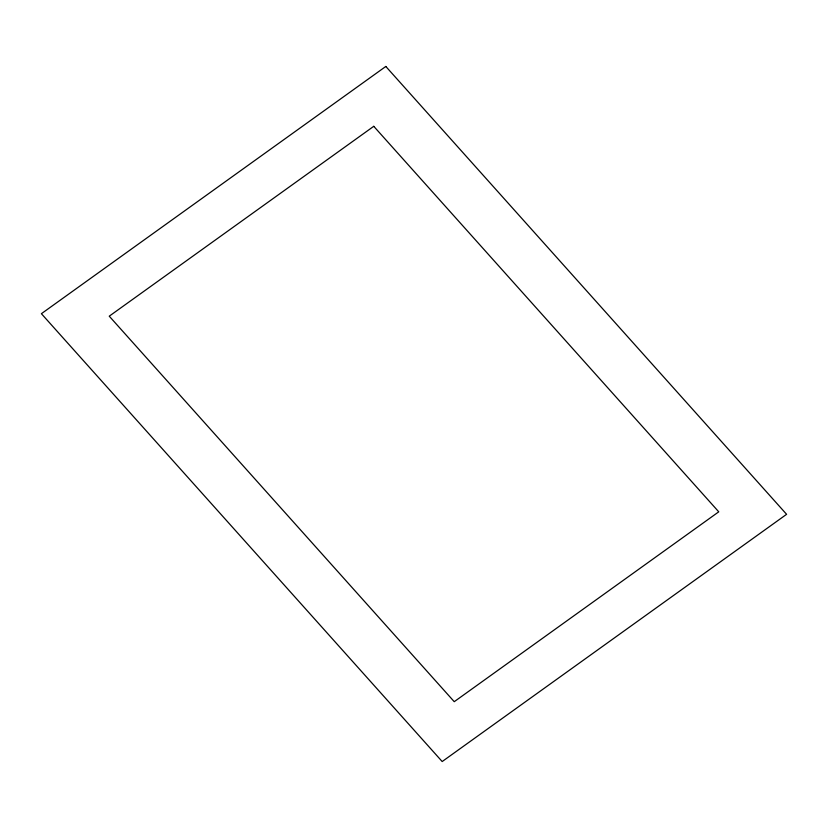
<?xml version="1.0" encoding="UTF-8"?>
<svg xmlns="http://www.w3.org/2000/svg" width="828" height="828" viewBox="0 0 828 828"><rect width="100%" height="100%" fill="white"/><g stroke="black" fill="none" stroke-linecap="round" stroke-linejoin="round"><path stroke-width="1.24" d="M385.817 66.457L41.4 313.688L442.183 761.543L786.6 514.312L385.817 66.457M373.759 126.311L109.244 316.182L454.241 701.689L718.756 511.818L373.759 126.311"/></g></svg>
